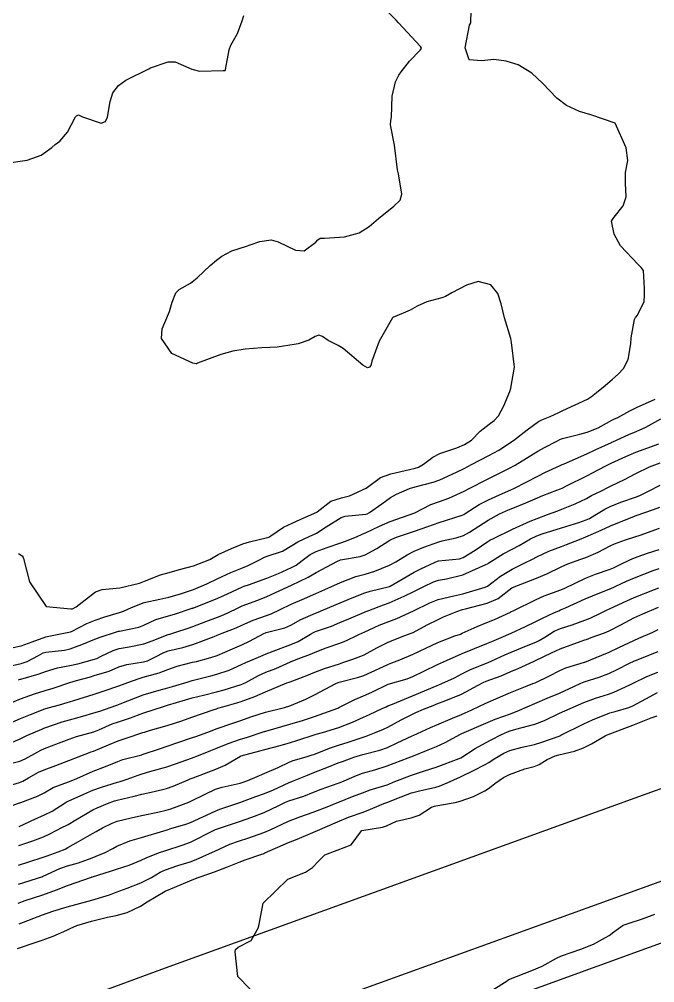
# Model space of a CAD drawing. Header units: metres. Extents: x 298520 to 308411, y 7433745 to 7450750.
# Drawn here: x 304901.4 to 304953.3, y 7437251.3 to 7437329.9 of the extents above; entities that cross this region are included whole.
import ezdxf

# ---------------------------------------------------------------- set-up
doc = ezdxf.new("R2010")
doc.units = ezdxf.units.M
doc.header["$LTSCALE"] = 10
for name, color, linetype in [('Curvas de Nivel 1m', 11, 'Continuous'), ('Curvas de Nivel 5m', 15, 'Continuous'), ('Vias Primárias', 230, 'Continuous')]:
    doc.layers.add(name, color=color, linetype=linetype)

msp = doc.modelspace()

# ---------------------------------------------------------------- linework, layer by layer
at = {"layer": 'Curvas de Nivel 1m', "flags": 128}
for points, elevation in [([(304899.988, 7437278.444), (304901.571, 7437278.784), (304902.451, 7437279.114), (304903.578, 7437279.512), (304903.957, 7437279.598), (304905.583, 7437279.929), (304905.665, 7437279.959), (304906.923, 7437280.61), (304907.597, 7437280.879), (304908.39, 7437281.133), (304909.607, 7437281.495), (304909.914, 7437281.6), (304910.573, 7437281.896), (304911.617, 7437282.299), (304912.89, 7437282.597), (304913.622, 7437282.743), (304914.491, 7437282.985), (304915.628, 7437283.382), (304916.716, 7437283.824), (304917.637, 7437284.262), (304918.677, 7437284.765), (304919.647, 7437285.155), (304920.095, 7437285.339), (304920.965, 7437285.777), (304921.422, 7437286.007), (304921.658, 7437286.088), (304922.897, 7437286.515), (304923.671, 7437286.958), (304924.15, 7437287.261), (304925.147, 7437287.725), (304925.52, 7437287.886), (304925.686, 7437287.979), (304926.468, 7437288.486), (304927.698, 7437289.248), (304928.032, 7437289.354), (304929.701, 7437289.525), (304929.814, 7437289.557), (304930.012, 7437289.667), (304931.011, 7437290.36), (304931.721, 7437290.873), (304932.209, 7437291.16), (304933.269, 7437291.627), (304933.734, 7437291.763), (304935.212, 7437292.131), (304935.74, 7437292.323), (304937.115, 7437292.948), (304937.75, 7437293.253), (304938.337, 7437293.564), (304939.76, 7437294.301), (304940.568, 7437294.739), (304941.773, 7437295.53), (304942.893, 7437296.407), (304943.797, 7437297.08), (304944.071, 7437297.225), (304944.752, 7437297.491), (304945.477, 7437297.813), (304945.808, 7437297.988), (304946.807, 7437298.46), (304947.818, 7437298.917), (304948.132, 7437299.135), (304948.545, 7437299.443), (304949.256, 7437300.012), (304949.84, 7437300.539), (304950.315, 7437300.956), (304950.754, 7437301.421), (304951.118, 7437302.16), (304951.35, 7437303.415), (304951.383, 7437303.91), (304951.641, 7437305.413), (304951.736, 7437305.571), (304951.898, 7437305.774), (304952.441, 7437306.876), (304952.476, 7437307.402), (304952.474, 7437307.947), (304952.384, 7437309.403), (304952.197, 7437309.658), (304951.948, 7437309.896), (304950.506, 7437311.425), (304949.977, 7437312.366), (304949.766, 7437313.432), (304949.839, 7437313.587), (304949.996, 7437313.756), (304950.727, 7437314.701), (304950.974, 7437315.42), (304950.901, 7437316.55), (304950.921, 7437317.421), (304951.093, 7437318.379), (304950.962, 7437319.421), (304950.083, 7437321.43), (304948.093, 7437322.11), (304947.159, 7437322.402), (304946.104, 7437322.881), (304945.296, 7437323.488), (304944.125, 7437324.692), (304943.257, 7437325.509), (304942.143, 7437326.189), (304941.177, 7437326.505), (304940.149, 7437326.627), (304939.191, 7437326.515), (304938.149, 7437326.611), (304937.828, 7437327.575), (304938.181, 7437329.427), (304938.245, 7437329.569), (304938.278, 7437329.663), (304938.351, 7437331.569)], 707), ([(304901.358, 7437286.304), (304901.655, 7437286.116), (304901.723, 7437285.999), (304901.747, 7437285.904), (304902.234, 7437283.994), (304903.613, 7437281.98), (304905.61, 7437281.785), (304905.759, 7437281.809), (304906.049, 7437281.953), (304907.625, 7437283.181), (304908.174, 7437283.378), (304909.629, 7437283.519), (304911.238, 7437283.886), (304911.635, 7437284.049), (304912.949, 7437284.558), (304913.642, 7437284.77), (304914.483, 7437285.013), (304915.647, 7437285.294), (304916.981, 7437285.82), (304917.391, 7437286.08), (304917.659, 7437286.232), (304918.736, 7437286.731), (304919.672, 7437287.089), (304920.203, 7437287.257), (304921.681, 7437287.611), (304921.789, 7437287.651), (304921.961, 7437287.757), (304922.978, 7437288.46), (304923.693, 7437288.794), (304924.356, 7437289.074), (304925.703, 7437289.691), (304925.742, 7437289.719), (304926.842, 7437290.578), (304927.721, 7437290.863), (304928.389, 7437291.018), (304929.733, 7437291.651), (304930.896, 7437292.504), (304931.744, 7437292.805), (304933.28, 7437293.159), (304933.75, 7437293.279), (304934.003, 7437293.365), (304934.413, 7437293.613), (304935.178, 7437294.187), (304935.762, 7437294.467), (304937.134, 7437294.947), (304937.769, 7437295.203), (304938.328, 7437295.564), (304939.034, 7437296.307), (304939.793, 7437296.876), (304940.179, 7437297.164), (304940.542, 7437297.543), (304940.991, 7437298.358), (304941.471, 7437299.534), (304941.553, 7437299.806), (304941.853, 7437301.53), (304941.616, 7437303.533), (304941.542, 7437303.868), (304941.03, 7437305.539), (304940.756, 7437306.696), (304940.498, 7437307.544), (304939.93, 7437308.251), (304938.885, 7437308.513), (304937.929, 7437308.222), (304936.721, 7437307.588), (304936.225, 7437307.289), (304935.917, 7437307.176), (304934.682, 7437306.841), (304933.906, 7437306.487), (304933.343, 7437306.183), (304932.06, 7437305.638), (304931.938, 7437305.594), (304931.892, 7437305.55), (304930.795, 7437303.656), (304930.19, 7437301.999), (304930.109, 7437301.666), (304930.007, 7437301.511), (304929.85, 7437301.468), (304929.474, 7437301.674), (304927.866, 7437303.041), (304927.463, 7437303.29), (304926.631, 7437303.709), (304926.176, 7437304.016), (304925.877, 7437304.136), (304925.574, 7437304.025), (304925.044, 7437303.728), (304924.193, 7437303.413), (304923.869, 7437303.36), (304922.472, 7437303.148), (304921.867, 7437303.119), (304921.206, 7437303.11), (304919.865, 7437302.983), (304918.839, 7437302.824), (304917.86, 7437302.562), (304915.967, 7437301.838), (304915.887, 7437301.805), (304915.852, 7437301.795), (304915.585, 7437301.843), (304913.861, 7437302.629), (304913.021, 7437303.869), (304913.086, 7437304.663), (304913.606, 7437305.863), (304913.681, 7437306.078), (304913.907, 7437306.829), (304914.188, 7437307.588), (304914.466, 7437307.855), (304915.384, 7437308.39), (304915.933, 7437308.825), (304917.004, 7437309.824), (304917.51, 7437310.256), (304917.955, 7437310.583), (304918.759, 7437311.004), (304919.967, 7437311.41), (304920.257, 7437311.497), (304921.046, 7437311.774), (304921.974, 7437311.911), (304922.545, 7437311.754), (304923.963, 7437311.064), (304924.669, 7437311.026), (304925.622, 7437311.724), (304925.784, 7437311.912), (304925.976, 7437312.044), (304926.325, 7437312.063), (304927.978, 7437312.149), (304929.172, 7437312.487), (304929.986, 7437313.005), (304930.753, 7437313.659), (304932.003, 7437314.667), (304932.502, 7437315.141), (304932.656, 7437315.634), (304932.37, 7437317.304), (304932.309, 7437317.637), (304932.063, 7437319.64), (304931.721, 7437321.287), (304931.761, 7437321.645), (304931.794, 7437321.937), (304931.847, 7437323.644), (304932.125, 7437324.805), (304932.409, 7437325.359), (304932.587, 7437325.635), (304933.276, 7437326.498), (304934.159, 7437327.391), (304934.246, 7437327.535), (304934.228, 7437327.619), (304934.164, 7437327.705), (304932.379, 7437329.638), (304932.185, 7437329.842), (304931.288, 7437330.748)], 706), ([(304900.471, 7437277.094), (304901.553, 7437277.329), (304902.062, 7437277.488), (304902.969, 7437277.986), (304903.351, 7437278.196), (304903.566, 7437278.259), (304905.106, 7437278.426), (304905.569, 7437278.535), (304906.523, 7437278.897), (304907.577, 7437279.313), (304908.021, 7437279.483), (304909.344, 7437279.912), (304909.525, 7437279.969), (304909.584, 7437279.983), (304911.167, 7437280.308), (304911.592, 7437280.475), (304912.551, 7437280.918), (304913.603, 7437281.229), (304914.095, 7437281.365), (304915.529, 7437281.841), (304915.591, 7437281.863), (304915.613, 7437281.869), (304915.664, 7437281.89), (304917.621, 7437282.662), (304918.414, 7437283.013), (304919.631, 7437283.582), (304919.78, 7437283.64), (304920.215, 7437283.784), (304921.256, 7437284.155), (304921.638, 7437284.306), (304922.574, 7437284.688), (304923.647, 7437285.157), (304924.022, 7437285.363), (304924.519, 7437285.731), (304925.166, 7437286.22), (304925.664, 7437286.473), (304926.562, 7437286.814), (304927.675, 7437287.19), (304928.051, 7437287.312), (304928.934, 7437287.677), (304929.453, 7437287.905), (304929.686, 7437288.002), (304930.818, 7437288.532), (304931.696, 7437288.913), (304933.703, 7437289.62), (304935.02, 7437290.3), (304935.717, 7437290.546), (304936.491, 7437290.819), (304937.73, 7437291.407), (304937.837, 7437291.463), (304938.048, 7437291.567), (304939.742, 7437292.428), (304941.557, 7437293.338), (304941.752, 7437293.439), (304941.908, 7437293.528), (304943.765, 7437294.668), (304944.296, 7437294.967), (304945.3, 7437295.485), (304945.612, 7437295.645), (304945.776, 7437295.706), (304947.179, 7437296.062), (304947.784, 7437296.209), (304948.67, 7437296.56), (304949.799, 7437297.185), (304949.965, 7437297.264), (304950.3, 7437297.425), (304951.266, 7437297.958), (304951.811, 7437298.228), (304953.345, 7437298.914)], 708), ([(304901.36, 7437276.003), (304901.484, 7437276.05), (304901.534, 7437276.062), (304903.046, 7437276.48), (304903.543, 7437276.673), (304904.527, 7437276.991), (304905.551, 7437277.176), (304906.193, 7437277.311), (304907.559, 7437277.688), (304907.739, 7437277.749), (304908.097, 7437277.925), (304909.076, 7437278.407), (304909.57, 7437278.568), (304910.374, 7437278.701), (304911.573, 7437278.929), (304912.275, 7437279.174), (304913.581, 7437279.692), (304913.709, 7437279.732), (304914.106, 7437279.855), (304915.215, 7437280.217), (304915.591, 7437280.356), (304916.654, 7437280.767), (304917.603, 7437281.117), (304918.096, 7437281.314), (304919.112, 7437281.795), (304919.447, 7437281.96), (304919.615, 7437282.032), (304920.898, 7437282.499), (304921.623, 7437282.789), (304923.633, 7437283.74), (304924.988, 7437284.378), (304925.643, 7437284.748), (304927.392, 7437285.694), (304927.573, 7437285.772), (304927.654, 7437285.793), (304929.253, 7437286.08), (304929.661, 7437286.207), (304930.621, 7437286.708), (304931.679, 7437287.394), (304931.84, 7437287.489), (304932.211, 7437287.642), (304933.688, 7437288.143), (304934.779, 7437288.522), (304935.695, 7437288.843), (304937.578, 7437289.448), (304937.702, 7437289.497), (304937.825, 7437289.569), (304938.951, 7437290.321), (304939.72, 7437290.699), (304940.316, 7437290.952), (304941.617, 7437291.531), (304941.733, 7437291.585), (304941.863, 7437291.657), (304943.744, 7437292.635), (304944.33, 7437292.911), (304945.582, 7437293.482), (304945.696, 7437293.538), (304945.754, 7437293.564), (304945.9, 7437293.623), (304947.763, 7437294.452), (304948.446, 7437294.763), (304949.772, 7437295.383), (304949.807, 7437295.396), (304949.876, 7437295.429), (304951.179, 7437296.019), (304951.786, 7437296.268), (304952.573, 7437296.616), (304953.802, 7437297.299)], 709), ([(304899.634, 7437272.028), (304901.501, 7437272.858), (304902.314, 7437273.183), (304903.509, 7437273.635), (304903.768, 7437273.72), (304904.692, 7437273.968), (304905.334, 7437274.142), (304905.515, 7437274.197), (304905.875, 7437274.313), (304907.522, 7437274.844), (304908.334, 7437275.113), (304909.529, 7437275.505), (304910.587, 7437275.894), (304911.278, 7437276.142), (304911.538, 7437276.211), (304912.846, 7437276.565), (304913.548, 7437276.842), (304914.296, 7437277.108), (304915.557, 7437277.429), (304915.883, 7437277.51), (304917.055, 7437277.818), (304917.565, 7437277.994), (304918.825, 7437278.543), (304919.574, 7437278.865), (304920.204, 7437279.156), (304921.378, 7437279.772), (304921.513, 7437279.842), (304921.584, 7437279.862), (304923.099, 7437280.239), (304923.594, 7437280.465), (304924.403, 7437280.93), (304925.609, 7437281.443), (304925.807, 7437281.52), (304926.264, 7437281.71), (304927.619, 7437282.298), (304928.604, 7437282.7), (304929.627, 7437283.094), (304930.061, 7437283.233), (304931.633, 7437283.63), (304931.684, 7437283.649), (304933.644, 7437284.777), (304934.202, 7437285.06), (304935.378, 7437285.603), (304935.564, 7437285.691), (304935.655, 7437285.712), (304937.352, 7437285.88), (304937.659, 7437285.975), (304938.642, 7437286.586), (304939.679, 7437287.295), (304939.837, 7437287.392), (304940.125, 7437287.546), (304941.691, 7437288.309), (304943.126, 7437288.938), (304943.7, 7437289.17), (304944.552, 7437289.492), (304945.389, 7437289.802), (304945.71, 7437289.928), (304946.815, 7437290.365), (304947.723, 7437290.808), (304948.14, 7437291.033), (304948.949, 7437291.438), (304949.468, 7437291.701), (304949.737, 7437291.831), (304950.82, 7437292.341), (304951.747, 7437292.83), (304952.886, 7437293.393), (304953.756, 7437293.722)], 711), ([(304900.668, 7437270.819), (304901.48, 7437271.172), (304902.018, 7437271.461), (304903.247, 7437271.982), (304903.427, 7437272.047), (304903.494, 7437272.075), (304904.902, 7437272.563), (304905.501, 7437272.743), (304906.593, 7437273.033), (304907.507, 7437273.296), (304907.98, 7437273.453), (304909.295, 7437273.912), (304909.459, 7437273.965), (304909.514, 7437273.987), (304909.639, 7437274.033), (304911.522, 7437274.766), (304912.825, 7437275.17), (304913.528, 7437275.357), (304913.918, 7437275.467), (304915.199, 7437275.843), (304915.454, 7437275.921), (304915.534, 7437275.942), (304917.044, 7437276.314), (304917.543, 7437276.453), (304918.545, 7437276.803), (304919.555, 7437277.254), (304919.918, 7437277.425), (304920.747, 7437277.778), (304921.314, 7437278.024), (304921.567, 7437278.129), (304922.14, 7437278.333), (304923.574, 7437278.873), (304924.172, 7437279.139), (304925.187, 7437279.724), (304925.431, 7437279.875), (304925.586, 7437279.939), (304926.903, 7437280.391), (304927.598, 7437280.667), (304928.31, 7437280.976), (304929.611, 7437281.525), (304929.713, 7437281.568), (304929.959, 7437281.667), (304931.161, 7437282.111), (304931.619, 7437282.29), (304932.836, 7437282.843), (304933.629, 7437283.216), (304933.902, 7437283.345), (304934.442, 7437283.612), (304935.243, 7437283.998), (304935.638, 7437284.137), (304936.295, 7437284.245), (304937.643, 7437284.57), (304939.51, 7437285.41), (304939.652, 7437285.482), (304939.694, 7437285.509), (304939.757, 7437285.549), (304940.926, 7437286.275), (304941.67, 7437286.675), (304942.228, 7437286.969), (304943.168, 7437287.508), (304943.686, 7437287.763), (304944.106, 7437287.915), (304945.692, 7437288.404), (304947.091, 7437288.853), (304947.699, 7437289.062), (304947.967, 7437289.181), (304948.417, 7437289.443), (304949.213, 7437289.933), (304949.714, 7437290.181), (304950.613, 7437290.527), (304951.726, 7437290.916), (304952.08, 7437291.052), (304952.795, 7437291.394), (304953.738, 7437291.883)], 712), ([(304900.582, 7437269.141), (304901.456, 7437269.357), (304901.902, 7437269.552), (304902.685, 7437269.988), (304903.182, 7437270.268), (304903.469, 7437270.395), (304904.616, 7437270.829), (304905.481, 7437271.161), (304906.072, 7437271.363), (304907.49, 7437271.754), (304907.621, 7437271.798), (304907.894, 7437271.926), (304909.005, 7437272.408), (304909.5, 7437272.579), (304910.494, 7437272.909), (304911.507, 7437273.287), (304913.266, 7437273.864), (304913.514, 7437273.935), (304914.984, 7437274.38), (304915.52, 7437274.527), (304916.458, 7437274.762), (304917.525, 7437275.028), (304918.134, 7437275.197), (304919.531, 7437275.61), (304919.659, 7437275.661), (304919.9, 7437275.786), (304920.958, 7437276.36), (304921.546, 7437276.613), (304922.37, 7437276.938), (304923.559, 7437277.469), (304923.747, 7437277.551), (304924.236, 7437277.733), (304925.193, 7437278.097), (304925.568, 7437278.255), (304926.474, 7437278.608), (304927.576, 7437278.994), (304928.07, 7437279.193), (304929.088, 7437279.675), (304929.426, 7437279.831), (304929.586, 7437279.902), (304930.796, 7437280.457), (304931.6, 7437280.765), (304932.238, 7437281.006), (304933.613, 7437281.62), (304934.936, 7437282.291), (304935.622, 7437282.553), (304936.893, 7437282.849), (304937.627, 7437283.025), (304939.466, 7437283.552), (304939.634, 7437283.633), (304940.714, 7437284.467), (304941.648, 7437285.04), (304942.649, 7437285.515), (304943.315, 7437285.848), (304943.661, 7437286.029), (304944.649, 7437286.51), (304945.674, 7437286.893), (304946.104, 7437287.047), (304947.161, 7437287.458), (304947.685, 7437287.663), (304948.925, 7437288.203), (304949.694, 7437288.557), (304951.652, 7437289.36), (304951.703, 7437289.377), (304951.793, 7437289.409), (304953.205, 7437289.893), (304953.714, 7437290.106)], 713), ([(304900.88, 7437267.451), (304901.439, 7437267.618), (304901.707, 7437267.731), (304902.172, 7437267.993), (304902.981, 7437268.451), (304903.45, 7437268.668), (304904.404, 7437269.02), (304905.457, 7437269.415), (304906.78, 7437269.94), (304907.275, 7437270.124), (304907.467, 7437270.191), (304908.702, 7437270.69), (304909.479, 7437271.009), (304910.142, 7437271.244), (304911.49, 7437271.692), (304911.639, 7437271.74), (304912.128, 7437271.88), (304913.497, 7437272.278), (304914.686, 7437272.663), (304915.504, 7437272.948), (304917.243, 7437273.547), (304917.511, 7437273.644), (304917.635, 7437273.685), (304918.025, 7437273.805), (304919.184, 7437274.125), (304919.517, 7437274.223), (304920.652, 7437274.649), (304921.526, 7437275.03), (304923.255, 7437275.744), (304923.457, 7437275.819), (304923.535, 7437275.85), (304924.902, 7437276.367), (304925.546, 7437276.625), (304926.331, 7437276.928), (304927.557, 7437277.32), (304927.839, 7437277.407), (304928.645, 7437277.679), (304929.307, 7437277.931), (304929.567, 7437278.052), (304930.61, 7437278.622), (304931.578, 7437279.111), (304932.906, 7437279.63), (304933.411, 7437279.798), (304933.587, 7437279.87), (304934.723, 7437280.482), (304935.603, 7437280.937), (304936.058, 7437281.142), (304937.133, 7437281.577), (304937.615, 7437281.736), (304937.845, 7437281.798), (304939.62, 7437282.25), (304940.515, 7437282.65), (304941.633, 7437283.502), (304941.676, 7437283.529), (304943.641, 7437284.308), (304944.479, 7437284.657), (304945.65, 7437285.235), (304946.198, 7437285.472), (304947.264, 7437285.851), (304947.661, 7437285.993), (304948.693, 7437286.414), (304949.675, 7437286.927), (304950.014, 7437287.091), (304950.904, 7437287.418), (304951.686, 7437287.685), (304952.105, 7437287.822), (304953.693, 7437288.387)], 714), ([(304901.394, 7437264.042), (304902.722, 7437264.668), (304903.408, 7437264.955), (304904.094, 7437265.292), (304905.154, 7437265.963), (304905.315, 7437266.06), (304905.415, 7437266.11), (304906.685, 7437266.68), (304907.429, 7437266.999), (304908.112, 7437267.244), (304909.439, 7437267.64), (304909.645, 7437267.703), (304910.217, 7437267.902), (304911.109, 7437268.23), (304911.447, 7437268.336), (304912.081, 7437268.512), (304913.453, 7437268.898), (304914.171, 7437269.138), (304915.461, 7437269.614), (304916.034, 7437269.831), (304917.063, 7437270.222), (304917.472, 7437270.396), (304918.462, 7437270.816), (304919.483, 7437271.157), (304919.967, 7437271.304), (304921.412, 7437271.771), (304921.47, 7437271.793), (304921.493, 7437271.8), (304921.535, 7437271.811), (304923.499, 7437272.374), (304924.547, 7437272.685), (304925.506, 7437273.002), (304927.424, 7437273.691), (304927.513, 7437273.734), (304928.804, 7437274.393), (304929.523, 7437274.689), (304930.207, 7437274.982), (304931.533, 7437275.65), (304933.076, 7437276.091), (304933.543, 7437276.274), (304934.446, 7437276.714), (304935.558, 7437277.24), (304935.802, 7437277.354), (304936.296, 7437277.589), (304937.569, 7437278.154), (304938.58, 7437278.567), (304939.577, 7437278.967), (304939.987, 7437279.138), (304940.957, 7437279.536), (304941.395, 7437279.723), (304941.587, 7437279.812), (304942.756, 7437280.352), (304943.602, 7437280.768), (304944.09, 7437281.011), (304945.126, 7437281.485), (304945.463, 7437281.633), (304945.615, 7437281.701), (304946.027, 7437281.884), (304947.624, 7437282.607), (304948.214, 7437282.857), (304949.633, 7437283.415), (304949.665, 7437283.43), (304951.003, 7437284.053), (304951.642, 7437284.326), (304953.182, 7437284.921), (304953.65, 7437285.089)], 716), ([(304901.378, 7437262.466), (304902.524, 7437262.846), (304903.385, 7437263.193), (304903.918, 7437263.444), (304904.95, 7437263.964), (304905.24, 7437264.117), (304905.395, 7437264.205), (304906.028, 7437264.579), (304907.407, 7437265.377), (304907.773, 7437265.563), (304908.624, 7437265.918), (304909.197, 7437266.131), (304909.417, 7437266.19), (304910.8, 7437266.518), (304911.425, 7437266.666), (304912.426, 7437266.877), (304913.432, 7437267.125), (304913.971, 7437267.318), (304915.204, 7437267.842), (304915.371, 7437267.913), (304915.444, 7437267.94), (304915.618, 7437268.011), (304917.452, 7437268.706), (304918.231, 7437269.027), (304919.463, 7437269.761), (304919.478, 7437269.775), (304919.536, 7437269.789), (304921.051, 7437270.192), (304921.471, 7437270.305), (304922.613, 7437270.615), (304923.48, 7437270.863), (304924.15, 7437271.066), (304925.49, 7437271.521), (304925.643, 7437271.566), (304926.172, 7437271.71), (304927.497, 7437272.113), (304928.623, 7437272.557), (304929.506, 7437272.942), (304930.005, 7437273.168), (304931.052, 7437273.655), (304931.362, 7437273.804), (304931.515, 7437273.868), (304931.884, 7437274.012), (304933.524, 7437274.688), (304934.181, 7437274.958), (304935.532, 7437275.537), (304935.675, 7437275.598), (304936.955, 7437276.166), (304937.547, 7437276.478), (304938.269, 7437276.846), (304939.56, 7437277.348), (304939.705, 7437277.404), (304940.007, 7437277.546), (304941.053, 7437278.05), (304941.57, 7437278.268), (304942.835, 7437278.771), (304943.579, 7437279.071), (304943.866, 7437279.212), (304944.318, 7437279.493), (304945.101, 7437279.974), (304945.594, 7437280.188), (304946.565, 7437280.499), (304947.604, 7437280.867), (304948.019, 7437281.033), (304948.875, 7437281.437), (304949.374, 7437281.674), (304949.616, 7437281.785), (304950.731, 7437282.309), (304951.626, 7437282.714), (304953.279, 7437283.385), (304953.634, 7437283.511)], 717), ([(304901.356, 7437260.868), (304902.203, 7437261.149), (304903.366, 7437261.528), (304903.701, 7437261.643), (304904.596, 7437261.968), (304905.147, 7437262.19), (304905.376, 7437262.308), (304906.251, 7437262.817), (304907.388, 7437263.462), (304907.689, 7437263.628), (304908.218, 7437263.922), (304908.998, 7437264.313), (304909.398, 7437264.46), (304910.556, 7437264.744), (304911.403, 7437264.928), (304912.735, 7437265.199), (304913.408, 7437265.362), (304913.786, 7437265.479), (304914.812, 7437265.846), (304915.246, 7437266.012), (304915.417, 7437266.089), (304916.586, 7437266.662), (304917.432, 7437267.066), (304917.986, 7437267.253), (304919.44, 7437267.57), (304919.615, 7437267.614), (304920.072, 7437267.784), (304921.021, 7437268.2), (304921.449, 7437268.381), (304922.541, 7437268.84), (304923.458, 7437269.276), (304923.786, 7437269.41), (304924.849, 7437269.726), (304925.321, 7437269.866), (304925.466, 7437269.918), (304926.741, 7437270.434), (304927.478, 7437270.663), (304928.261, 7437270.903), (304929.488, 7437271.315), (304929.75, 7437271.407), (304930.413, 7437271.661), (304931.164, 7437271.986), (304931.498, 7437272.144), (304932.597, 7437272.727), (304933.509, 7437273.198), (304933.791, 7437273.336), (304934.43, 7437273.611), (304935.201, 7437273.918), (304935.517, 7437274.04), (304936.252, 7437274.32), (304937.526, 7437274.844), (304938.874, 7437275.557), (304939.294, 7437275.794), (304939.538, 7437275.897), (304940.749, 7437276.334), (304941.55, 7437276.668), (304942.149, 7437276.926), (304943.402, 7437277.502), (304943.564, 7437277.577), (304944.865, 7437278.192), (304945.573, 7437278.525), (304947.284, 7437279.159), (304947.581, 7437279.255), (304947.724, 7437279.306), (304948.108, 7437279.445), (304949.19, 7437279.833), (304949.592, 7437280.008), (304950.529, 7437280.491), (304951.607, 7437281.048), (304951.846, 7437281.17), (304952.336, 7437281.399), (304953.618, 7437281.935)], 718), ([(304901.336, 7437259.315), (304903.324, 7437259.961), (304903.343, 7437259.966), (304903.374, 7437259.98), (304904.725, 7437260.593), (304905.356, 7437260.812), (304906.233, 7437261.074), (304907.366, 7437261.475), (304907.693, 7437261.602), (304908.416, 7437261.92), (304909.044, 7437262.245), (304909.378, 7437262.421), (304910.429, 7437262.853), (304911.385, 7437263.141), (304913.207, 7437263.678), (304913.392, 7437263.74), (304913.481, 7437263.77), (304913.775, 7437263.856), (304915.017, 7437264.224), (304915.398, 7437264.366), (304916.389, 7437264.812), (304917.408, 7437265.292), (304917.778, 7437265.438), (304918.837, 7437265.796), (304919.264, 7437265.942), (304919.416, 7437265.994), (304920.733, 7437266.467), (304921.427, 7437266.722), (304922.157, 7437267.034), (304923.441, 7437267.628), (304923.521, 7437267.66), (304923.709, 7437267.737), (304924.942, 7437268.231), (304925.45, 7437268.424), (304926.648, 7437268.895), (304927.458, 7437269.216), (304927.799, 7437269.347), (304928.723, 7437269.677), (304929.279, 7437269.859), (304929.467, 7437269.913), (304930.859, 7437270.27), (304931.475, 7437270.485), (304932.272, 7437270.847), (304933.49, 7437271.43), (304933.62, 7437271.49), (304933.916, 7437271.616), (304935.003, 7437272.1), (304935.5, 7437272.317), (304936.787, 7437272.862), (304937.509, 7437273.175), (304938.376, 7437273.561), (304939.518, 7437274.091), (304940.52, 7437274.543), (304941.527, 7437274.974), (304942.879, 7437275.51), (304943.348, 7437275.69), (304943.537, 7437275.767), (304944.715, 7437276.318), (304945.552, 7437276.769), (304946.041, 7437276.987), (304947.563, 7437277.436), (304947.6, 7437277.45), (304948.982, 7437278.022), (304949.571, 7437278.271), (304950.358, 7437278.639), (304951.581, 7437279.22), (304951.998, 7437279.404), (304953.102, 7437279.876), (304953.594, 7437280.098)], 719), ([(304901.39, 7437256.094), (304903.311, 7437256.833), (304904.161, 7437257.125), (304905.318, 7437257.478), (304907.039, 7437257.934), (304907.324, 7437258.009), (304908.78, 7437258.464), (304909.33, 7437258.667), (304910.229, 7437259.006), (304911.338, 7437259.421), (304912.196, 7437259.877), (304912.91, 7437260.306), (304913.353, 7437260.504), (304914.362, 7437260.846), (304915.363, 7437261.152), (304915.868, 7437261.33), (304916.957, 7437261.816), (304917.375, 7437262.019), (304918.599, 7437262.58), (304919.384, 7437262.866), (304920.082, 7437263.087), (304921.391, 7437263.54), (304921.898, 7437263.762), (304923.4, 7437264.457), (304924.312, 7437264.823), (304925.408, 7437265.211), (304926.678, 7437265.701), (304927.2, 7437265.909), (304927.417, 7437265.992), (304928.634, 7437266.468), (304929.43, 7437266.787), (304930.075, 7437267.022), (304931.44, 7437267.438), (304931.594, 7437267.494), (304931.935, 7437267.643), (304933.449, 7437268.228), (304934.499, 7437268.563), (304935.456, 7437268.881), (304937.326, 7437269.572), (304937.425, 7437269.609), (304937.464, 7437269.634), (304938.643, 7437270.391), (304939.483, 7437270.862), (304939.934, 7437271.098), (304940.799, 7437271.537), (304941.276, 7437271.752), (304941.496, 7437271.839), (304941.955, 7437271.98), (304943.502, 7437272.39), (304944.304, 7437272.693), (304945.511, 7437273.269), (304945.95, 7437273.473), (304947.52, 7437274.145), (304948.462, 7437274.502), (304949.527, 7437274.832), (304949.967, 7437274.987), (304950.924, 7437275.416), (304951.332, 7437275.616), (304951.538, 7437275.717), (304952.663, 7437276.276), (304953.552, 7437276.628)], 721), ([(304901.274, 7437254.082), (304902.709, 7437254.561), (304903.285, 7437254.759), (304904.188, 7437255.073), (304905.297, 7437255.566), (304905.557, 7437255.698), (304906.12, 7437255.948), (304907.307, 7437256.304), (304908.607, 7437256.62), (304909.312, 7437256.772), (304910.217, 7437256.998), (304911.319, 7437257.522), (304911.854, 7437257.882), (304913.332, 7437258.748), (304914.107, 7437259.081), (304915.34, 7437259.598), (304915.923, 7437259.831), (304916.975, 7437260.189), (304917.351, 7437260.323), (304918.416, 7437260.741), (304919.363, 7437261.13), (304919.85, 7437261.301), (304921.213, 7437261.772), (304921.335, 7437261.809), (304921.373, 7437261.824), (304921.474, 7437261.868), (304923.383, 7437262.711), (304924.114, 7437263.004), (304925.391, 7437263.553), (304925.758, 7437263.715), (304927.4, 7437264.42), (304928.299, 7437264.786), (304929.408, 7437265.181), (304929.769, 7437265.307), (304930.606, 7437265.658), (304931.175, 7437265.894), (304931.418, 7437265.982), (304932.606, 7437266.451), (304933.43, 7437266.766), (304934.092, 7437266.954), (304935.438, 7437267.248), (304935.707, 7437267.328), (304936.354, 7437267.586), (304937.448, 7437268.078), (304938.496, 7437268.602), (304939.458, 7437269.091), (304939.751, 7437269.256), (304940.192, 7437269.543), (304940.982, 7437270.023), (304941.474, 7437270.241), (304942.487, 7437270.506), (304943.481, 7437270.724), (304944.076, 7437270.903), (304945.492, 7437271.415), (304945.539, 7437271.433), (304945.631, 7437271.478), (304947.503, 7437272.413), (304948.215, 7437272.733), (304949.511, 7437273.26), (304949.638, 7437273.302), (304950.079, 7437273.424), (304951.189, 7437273.741), (304951.518, 7437273.879), (304952.584, 7437274.455), (304953.529, 7437274.966)], 722), ([(304921.223, 7437249.77), (304919.253, 7437251.79), (304919.03, 7437253.792), (304919.073, 7437253.994), (304919.277, 7437254.181), (304920.349, 7437254.712), (304920.95, 7437255.773), (304921.004, 7437256.066), (304921.323, 7437257.77), (304923.343, 7437259.74), (304924.777, 7437260.3), (304925.358, 7437260.692), (304925.859, 7437261.219), (304926.365, 7437261.705), (304927.377, 7437262.091), (304928.521, 7437262.539), (304929.343, 7437263.67), (304929.372, 7437263.692), (304929.393, 7437263.697), (304931.069, 7437263.981), (304931.397, 7437264.094), (304932.225, 7437264.462), (304933.404, 7437264.741), (304934.06, 7437264.96), (304935.063, 7437265.604), (304935.326, 7437265.689), (304935.415, 7437265.706), (304937.001, 7437265.995), (304937.421, 7437266.092), (304938.508, 7437266.478), (304939.434, 7437266.949), (304939.796, 7437267.188), (304940.231, 7437267.542), (304940.96, 7437268.022), (304941.45, 7437268.276), (304942.692, 7437268.748), (304943.457, 7437268.938), (304943.868, 7437269.087), (304944.505, 7437269.49), (304945.161, 7437269.79), (304945.469, 7437269.875), (304946.755, 7437270.18), (304947.478, 7437270.451), (304948.148, 7437270.778), (304949.248, 7437271.432), (304949.41, 7437271.515), (304949.494, 7437271.551), (304950.855, 7437272.061), (304951.502, 7437272.299), (304953.019, 7437272.899), (304953.51, 7437273.055)], 723), ([(304940.088, 7437250.693), (304941.252, 7437251.444), (304941.302, 7437251.48), (304941.4, 7437251.528), (304943.261, 7437252.283), (304944.113, 7437252.643), (304945.271, 7437253.273), (304945.691, 7437253.474), (304947.279, 7437254.029), (304948.307, 7437254.415), (304949.288, 7437254.972), (304949.573, 7437255.144), (304949.951, 7437255.423), (304950.73, 7437255.987), (304951.304, 7437256.168), (304952.233, 7437256.472), (304953.315, 7437256.864)], 724)]:
    msp.add_lwpolyline(points, dxfattribs=dict(at, elevation=elevation))
at = {"layer": 'Curvas de Nivel 5m', "flags": 128}
for points, elevation in [([(304900.17, 7437318.154), (304902.047, 7437318.417), (304903.21, 7437318.83), (304904.058, 7437319.454), (304904.347, 7437319.69), (304904.719, 7437319.973), (304905.342, 7437320.7), (304905.993, 7437321.961), (304906.045, 7437322.009), (304906.094, 7437322.044), (304906.243, 7437322.106), (304906.567, 7437321.953), (304908.085, 7437321.428), (304908.453, 7437321.56), (304908.607, 7437321.925), (304908.82, 7437323.209), (304909.049, 7437323.921), (304909.511, 7437324.524), (304910.123, 7437324.934), (304911.999, 7437325.882), (304912.083, 7437325.931), (304912.134, 7437325.956), (304913.568, 7437326.439), (304914.141, 7437326.43), (304915.489, 7437325.846), (304916.131, 7437325.686), (304918.047, 7437325.727), (304918.132, 7437325.722), (304918.219, 7437325.722), (304918.245, 7437325.809), (304918.541, 7437327.423), (304918.691, 7437327.805), (304919.228, 7437328.744), (304919.599, 7437329.796), (304919.751, 7437330.23)], 705), ([(304900.476, 7437274.016), (304901.517, 7437274.443), (304902.644, 7437274.866), (304903.525, 7437275.141), (304904.169, 7437275.332), (304905.531, 7437275.78), (304906.083, 7437275.952), (304907.214, 7437276.259), (304907.539, 7437276.345), (304908.746, 7437276.717), (304909.55, 7437277.056), (304910.193, 7437277.261), (304911.557, 7437277.461), (304911.884, 7437277.551), (304912.522, 7437277.87), (304913.207, 7437278.223), (304913.568, 7437278.354), (304914.767, 7437278.652), (304915.573, 7437278.897), (304917.317, 7437279.551), (304917.581, 7437279.651), (304917.697, 7437279.694), (304917.973, 7437279.806), (304919.131, 7437280.253), (304919.593, 7437280.459), (304920.507, 7437280.873), (304921.605, 7437281.257), (304921.977, 7437281.394), (304922.713, 7437281.753), (304923.617, 7437282.184), (304924.706, 7437282.645), (304925.626, 7437283.043), (304927.097, 7437283.698), (304927.635, 7437283.945), (304928.881, 7437284.437), (304929.643, 7437284.637), (304930.444, 7437284.863), (304931.65, 7437285.372), (304932.149, 7437285.643), (304933.089, 7437286.201), (304933.666, 7437286.497), (304934.445, 7437286.839), (304935.678, 7437287.27), (304935.94, 7437287.335), (304937.095, 7437287.579), (304937.685, 7437287.775), (304938.167, 7437288.045), (304939.698, 7437289.046), (304940.616, 7437289.541), (304941.365, 7437289.876), (304941.71, 7437290.012), (304942.787, 7437290.444), (304943.723, 7437290.866), (304944.164, 7437291.057), (304945.317, 7437291.484), (304945.616, 7437291.599), (304945.735, 7437291.653), (304946.091, 7437291.829), (304947.745, 7437292.663), (304948.26, 7437292.933), (304949.242, 7437293.435), (304949.583, 7437293.604), (304949.755, 7437293.684), (304950.938, 7437294.241), (304951.765, 7437294.583), (304953.645, 7437295.255)], 710), ([(304900, 7437265.436), (304901.422, 7437265.962), (304901.449, 7437265.973), (304901.527, 7437265.999), (304902.911, 7437266.503), (304903.431, 7437266.79), (304904.191, 7437267.213), (304905.439, 7437267.668), (304905.651, 7437267.746), (304906.098, 7437267.95), (304907.449, 7437268.535), (304908.443, 7437268.93), (304909.457, 7437269.342), (304909.876, 7437269.489), (304911.408, 7437269.891), (304911.449, 7437269.904), (304912.932, 7437270.407), (304913.474, 7437270.587), (304914.426, 7437270.904), (304915.484, 7437271.26), (304915.91, 7437271.411), (304917.022, 7437271.817), (304917.495, 7437271.989), (304918.838, 7437272.458), (304919.502, 7437272.684), (304920.308, 7437272.979), (304921.509, 7437273.373), (304923.08, 7437273.746), (304923.514, 7437273.874), (304924.823, 7437274.424), (304925.523, 7437274.769), (304927.259, 7437275.694), (304927.446, 7437275.78), (304927.535, 7437275.807), (304929.026, 7437276.189), (304929.543, 7437276.366), (304930.438, 7437276.773), (304931.557, 7437277.281), (304931.82, 7437277.385), (304932.49, 7437277.636), (304933.568, 7437278.084), (304934.599, 7437278.584), (304935.578, 7437279.06), (304936.972, 7437279.579), (304937.428, 7437279.73), (304937.586, 7437279.797), (304938.795, 7437280.358), (304939.6, 7437280.667), (304940.225, 7437280.923), (304941.514, 7437281.531), (304941.579, 7437281.565), (304941.613, 7437281.583), (304941.731, 7437281.645), (304943.624, 7437282.566), (304944.271, 7437282.849), (304945.632, 7437283.342), (304945.95, 7437283.475), (304947.641, 7437284.29), (304948.463, 7437284.624), (304949.649, 7437285.044), (304949.924, 7437285.153), (304950.491, 7437285.422), (304951.271, 7437285.802), (304951.661, 7437285.971), (304952.712, 7437286.349), (304953.672, 7437286.63)], 715), ([(304901.321, 7437257.781), (304901.89, 7437258.002), (304903.328, 7437258.463), (304904.44, 7437258.861), (304905.335, 7437259.216), (304907.314, 7437259.902), (304907.343, 7437259.913), (304907.39, 7437259.93), (304908.872, 7437260.393), (304909.352, 7437260.544), (304910.382, 7437260.876), (304911.364, 7437261.278), (304911.78, 7437261.471), (304912.789, 7437261.869), (304913.375, 7437262.069), (304914.723, 7437262.504), (304915.382, 7437262.761), (304917.283, 7437263.703), (304917.392, 7437263.756), (304917.428, 7437263.774), (304917.528, 7437263.809), (304918.908, 7437264.284), (304919.399, 7437264.445), (304920.404, 7437264.779), (304921.407, 7437265.18), (304922.614, 7437265.752), (304923.155, 7437266.006), (304923.419, 7437266.114), (304924.634, 7437266.518), (304925.429, 7437266.819), (304926.075, 7437267.069), (304927.441, 7437267.566), (304927.532, 7437267.599), (304927.742, 7437267.687), (304928.939, 7437268.184), (304929.45, 7437268.369), (304930.448, 7437268.665), (304931.456, 7437268.974), (304933.174, 7437269.624), (304933.376, 7437269.71), (304933.465, 7437269.751), (304934.792, 7437270.288), (304935.477, 7437270.566), (304936.186, 7437270.885), (304937.436, 7437271.571), (304937.493, 7437271.598), (304937.548, 7437271.624), (304939.502, 7437272.47), (304940.267, 7437272.781), (304941.51, 7437273.23), (304942.267, 7437273.519), (304943.519, 7437274.075), (304944.512, 7437274.502), (304945.527, 7437274.923), (304946.708, 7437275.462), (304947.267, 7437275.724), (304947.539, 7437275.829), (304948.766, 7437276.216), (304949.549, 7437276.52), (304950.17, 7437276.807), (304951.36, 7437277.412), (304951.496, 7437277.478), (304951.564, 7437277.511), (304951.737, 7437277.58), (304953.572, 7437278.305)], 720)]:
    msp.add_lwpolyline(points, dxfattribs=dict(at, elevation=elevation))
at = {"layer": 'Vias Primárias'}
for points, elevation in [([(305225.174, 7437360.976), (305198.187, 7437349.572), (305172.804, 7437339.279), (305156.951, 7437333.291), (305129.913, 7437323.735), (305103.658, 7437314.057), (305081.249, 7437305.805), (305053.944, 7437296.116), (305022.325, 7437284.818), (304989.737, 7437272.554), (304962.279, 7437262.608), (304928.411, 7437250.373), (304909.016, 7437243.32), (304888.573, 7437235.956), (304868.981, 7437228.9), (304847.735, 7437221.224), (304835.364, 7437216.686)], 721.193), ([(304836.619, 7437211.672), (304866.074, 7437222.498), (304895.435, 7437233.199), (304934.88, 7437247.655), (304966.588, 7437259.15), (305004.732, 7437272.935), (305036.315, 7437284.622), (305058.076, 7437292.352), (305086.022, 7437302.186), (305109.327, 7437310.506), (305148.674, 7437324.973), (305179, 7437335.857), (305205.417, 7437345.549), (305225.179, 7437353.073)], 720.081), ([(304833.923, 7437223.358), (304869.256, 7437236.452), (304884.818, 7437241.99), (304913.04, 7437252.373), (304951.707, 7437266.357), (304974.41, 7437274.54), (304998.503, 7437283.177), (305009.879, 7437287.944), (305033.93, 7437296.428), (305057.236, 7437304.567), (305077.428, 7437311.662), (305098.927, 7437319.614)], 719.903)]:
    msp.add_lwpolyline(points, dxfattribs=dict(at, elevation=elevation))

doc.saveas('drawing.dxf')
